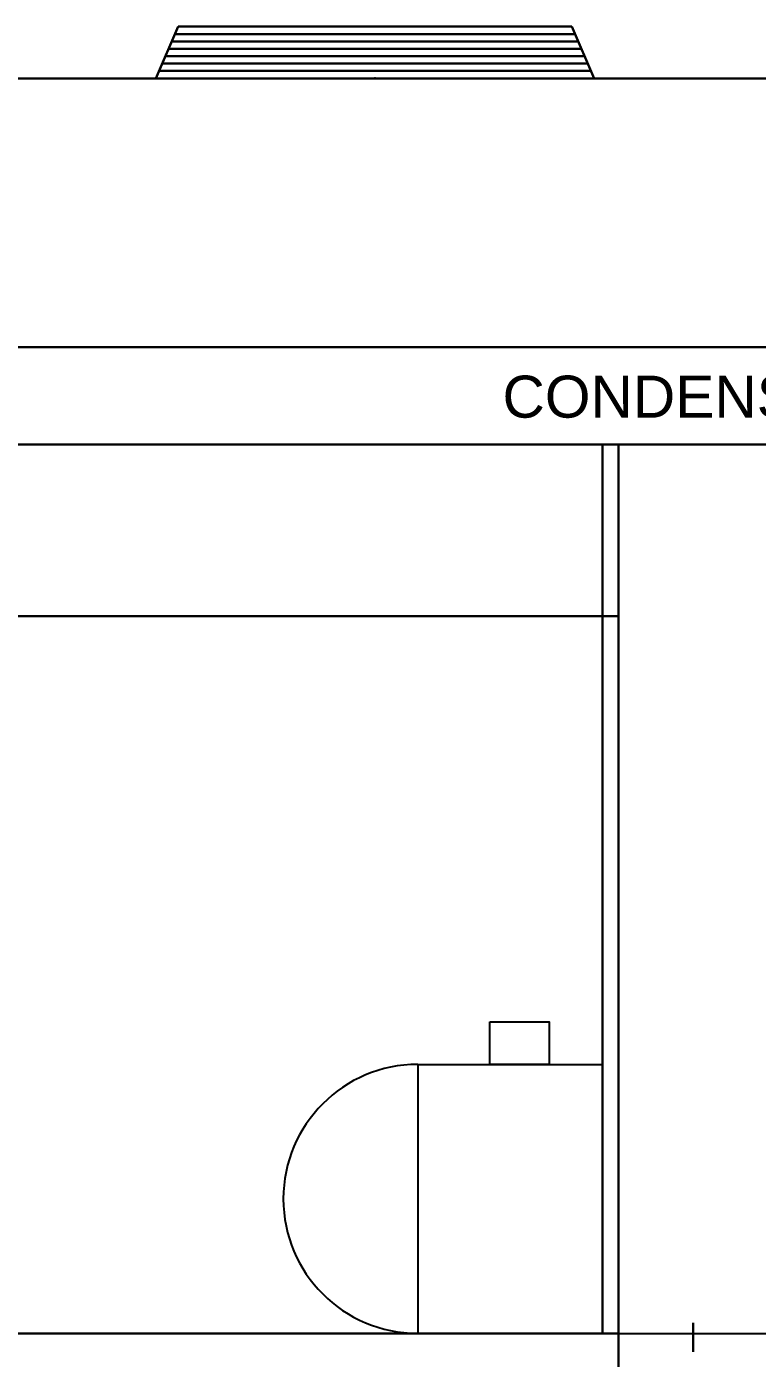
# Model space of a CAD drawing. Extents: x 527 to 1038, y -8 to 315.
# Drawn here: x 870.5 to 919.4, y 58.5 to 147.7 of the extents above; entities that cross this region are included whole.
import ezdxf
from ezdxf.enums import TextEntityAlignment as Align

# ---------------------------------------------------------------- set-up
doc = ezdxf.new("R2010")
doc.units = 0
doc.header["$MEASUREMENT"] = 0
doc.layers.get('0').update_dxf_attribs({"linetype": 'CONTINUOUS'})
doc.styles.add('dimentions', font='ARIAL.TTF')

msp = doc.modelspace()

# ---------------------------------------------------------------- linework, layer by layer
at = {"lineweight": 30}
for p, q in [((879.155, 144.194), (880.638, 147.655)), ((880.426, 147.161), (907.217, 147.161)), ((880.638, 147.655), (907.005, 147.655)), ((908.488, 144.194), (907.005, 147.655)), ((880.214, 146.666), (907.428, 146.666)), ((907.852, 145.678), (879.79, 145.678)), ((907.64, 146.172), (880.002, 146.172)), ((908.276, 144.689), (879.366, 144.689)), ((879.578, 145.183), (908.064, 145.183)), ((825.134, 144.194), (1005.134, 144.194)), ((860.145, 126.194), (1005.134, 126.194)), ((859.358, 119.694), (1005.134, 119.694)), ((909.052, 60.194), (909.052, 119.694)), ((910.134, 119.694), (910.134, 54.194)), ((859.358, 108.194), (910.134, 108.194)), ((915.134, 60.905), (915.134, 58.95)), ((837.134, 60.194), (910.134, 60.194))]:
    msp.add_line(p, q, dxfattribs=at)
for p, q in [((896.683, 78.194), (909.052, 78.194)), ((896.683, 78.194), (896.683, 60.194)), ((909.052, 78.194), (909.052, 60.194)), ((909.052, 60.194), (981.052, 60.194))]:
    msp.add_line(p, q)
msp.add_lwpolyline([(901.515, 81.035), (905.495, 81.035), (905.495, 78.194), (901.515, 78.194)], close=True)
msp.add_arc((896.683, 69.194), 9, 90, 270)
msp.add_point((893.821, 144.194), dxfattribs=at)

# ---------------------------------------------------------------- texts
at = {"lineweight": 30, "style": 'dimentions'}
msp.add_text('CONDENSER', height=2.8125, dxfattribs=at).set_placement((914.91, 121.483), align=Align.CENTER)

doc.saveas('drawing.dxf')
